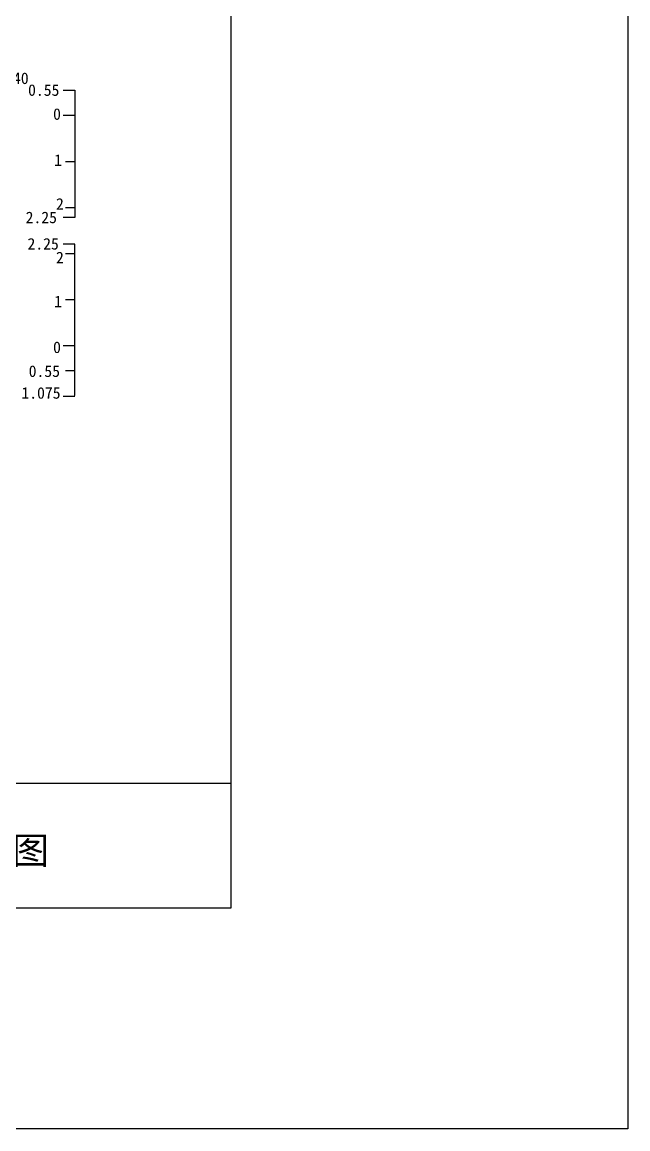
# Model space of a CAD drawing. Header units: millimetres. Extents: x -37 to 615, y -48 to 413.
# Drawn here: x 483.9 to 615.4, y -47.9 to 192.4 of the extents above; entities that cross this region are included whole.
import ezdxf

# ---------------------------------------------------------------- set-up
doc = ezdxf.new("R2010")
doc.units = ezdxf.units.MM
doc.layers.add('图层1', color=7, linetype='Continuous')
doc.layers.add('病害', color=5, linetype='Continuous')
doc.styles.get("Standard").update_dxf_attribs({"font": ''})
doc.styles.add('汉字', font='')
doc.styles.get('Standard').set_extended_font_data('SimSun')
doc.styles.get('汉字').set_extended_font_data('SimSun')

# ---------------------------------------------------------------- blocks, each defined once
blk = doc.blocks.new('chi')
blk.add_text('40', height=0.25).set_placement((1187.216, -3079.613))
blk = doc.blocks.new('kopp')
at = {"color": 0}
for p, q in [((1188.308, -3078.25), (1188.558, -3078.25)), ((1188.558, -3078.25), (1188.558, -3078.8)), ((1188.558, -3078.8), (1188.308, -3078.8)), ((1188.558, -3078.8), (1188.558, -3079.8)), ((1188.558, -3079.8), (1188.358, -3079.8)), ((1188.558, -3079.8), (1188.558, -3079.8)), ((1188.558, -3079.8), (1188.558, -3080.8)), ((1188.558, -3080.8), (1188.358, -3080.8)), ((1188.558, -3080.8), (1188.558, -3081.009)), ((1188.558, -3081.009), (1188.308, -3081.009)), ((1188.558, -3081.592), (1188.308, -3081.592)), ((1188.558, -3081.8), (1188.558, -3081.592)), ((1188.558, -3081.8), (1188.358, -3081.8)), ((1188.558, -3082.8), (1188.558, -3081.8)), ((1188.558, -3082.8), (1188.358, -3082.8)), ((1188.558, -3083.8), (1188.558, -3082.8)), ((1188.558, -3082.8), (1188.558, -3082.8)), ((1188.558, -3083.8), (1188.308, -3083.8)), ((1188.558, -3084.875), (1188.558, -3083.8)), ((1188.558, -3084.338), (1188.358, -3084.338)), ((1188.308, -3084.888), (1188.558, -3084.888))]:
    blk.add_line(p, q, dxfattribs=at)
for s, p in [('0.55', (1187.543, -3078.37)), ('0', (1188.086, -3078.891)), ('1', (1188.109, -3079.89)), ('2', (1188.15, -3080.842)), ('2.25', (1187.49, -3081.135)), ('2.25', (1187.53, -3081.708)), ('2', (1188.15, -3082.006)), ('1', (1188.109, -3082.959)), ('0', (1188.086, -3083.954)), ('0.55', (1187.556, -3084.474)), ('1.075', (1187.398, -3084.946))]:
    blk.add_text(s, height=0.25).set_placement(p)

msp = doc.modelspace()

# ---------------------------------------------------------------- linework, layer by layer
at = {"color": 0, "linetype": 'ByBlock'}
for p, q in [((529.17, 364.85), (529.17, 0)), ((390.12, 27.12), (529.17, 27.12)), ((529.17, 0), (0, 0))]:
    msp.add_line(p, q, dxfattribs=at)
at = {"color": 3, "linetype": 'ByBlock'}
msp.add_lwpolyline([(-36.77, 413.19), (615.38, 413.19), (615.38, -47.93), (-36.77, -47.93)], close=True, dxfattribs=at)
at = {"layer": '病害', "color": 5}
for p, q in [((390.12, 27.12), (529.17, 27.12)), ((529.17, 27.12), (529.17, 0))]:
    msp.add_line(p, q, dxfattribs=at)

# ---------------------------------------------------------------- block references
at = {"color": 0, "xscale": 9.999999999994273, "yscale": 9.999999999994273, "zscale": 9.999999999994273}
for name, p in [('chi', (-11390.27, 30975.09)), ('kopp', (-11390.27, 30960.09))]:
    msp.add_blockref(name, p, dxfattribs=at)

# ---------------------------------------------------------------- texts
at = {"layer": '图层1', "style": '汉字'}
msp.add_text('上部病害展示图', height=5.918, dxfattribs=at).set_placement((433.23, 9.56))

doc.saveas('drawing.dxf')
